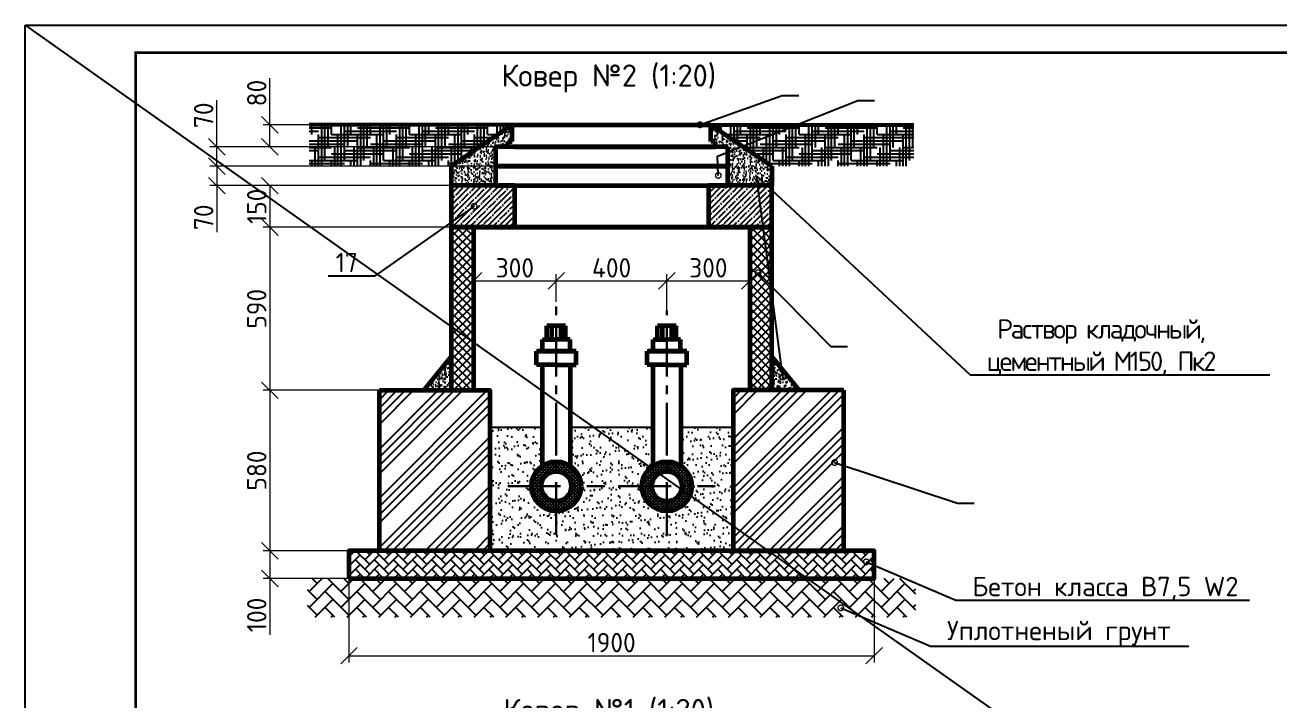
# Model space of a CAD drawing. Header units: metres. Extents: x -18 to 14983, y 1157 to 3877.
# Drawn here: x 8774.1 to 9001, y 3000.4 to 3122.6 of the extents above; entities that cross this region are included whole.
import ezdxf
from ezdxf import colors
from ezdxf.entities.mleader import LeaderData, LeaderLine
from ezdxf.enums import TextEntityAlignment as Align
from ezdxf.math import Vec2, Vec3

# ---------------------------------------------------------------- set-up
doc = ezdxf.new("R2010")
doc.units = ezdxf.units.M
doc.linetypes.add('осевая2', pattern=[28.575, 19.05, -3.175, 3.175, -3.175])
for name, color, linetype, lineweight in [('2 Рамка обычные', 1, 'Continuous', 60), ('3 Оъекты сущ.', 7, 'Continuous', 30), ('Осевая', 2, 'осевая2', 30), ('Размеры на чертеже', 250, 'Continuous', 25)]:
    doc.layers.add(name, color=color, linetype=linetype, lineweight=lineweight)
doc.layers.add('Штриховка', color=7, linetype='Continuous')
doc.styles.add('-ISOCPEUR-', font='isocpeur.ttf')
doc.styles.add('GOST', font='GOST_Common.ttf')
doc.dimstyles.new('М 1 к 20', dxfattribs={"dimtxt": 3.5, "dimasz": 3, "dimexe": 1.25, "dimexo": 0, "dimtad": 1, "dimdec": 0, "dimlfac": 20, "dimzin": 0, "dimdsep": 46, "dimtxsty": 'GOST', "dimblk": 'OBLIQUE', "dimcen": 5, "dimadec": 8, "dimazin": 0, "dimtfac": 1, "dimtdec": 0, "dimtmove": 0, "dimatfit": 3, "dimldrblk": 'NONE', "dimfxl": 1.25, "dimtolj": 1, "dimtzin": 0, "dimlwd": 20, "dimlwe": 20, "dimarcsym": 1})
pattern_1 = [(50, (4291.5024, 1029.8701), (1.4939143, -0.1307005), [0.15621, -1.71831]), (355, (4291.5024, 1029.8701), (-0.28899606, 1.56666613), [0.124968, -1.3746528]), (100.451445, (4291.627, 1029.8592), (1.20491823, 1.43596557), [0.13275807, -1.46034]), (46.1842, (4291.5024, 1030.2867), (2.22284814, -0.3447471), [0.234315, -2.577465]), (96.63556, (4291.6877, 1030.258), (1.9467139, 2.0288942), [0.1991372, -2.190512]), (351.18415, (4291.5024, 1030.2867), (1.9467139, 2.0288942), [0.1874517, -2.0619698]), (21, (4291.7107, 1030.1826), (1.243238, -0.83857463), [0.15621, -1.71831]), (326, (4291.7107, 1030.1826), (0.50677663, 1.5103413), [0.124968, -1.374648]), (71.451445, (4291.8143, 1030.1127), (1.75001464, 0.6717667), [0.13275807, -1.4603375]), (37.5, (4291.50245, 1029.87014), (0.025326547, 0.69335132), [0, -1.3579856, 0, -1.395476, 0, -1.379855]), (7.5, (4291.50245, 1029.8701), (0.54792123, 0.82148071), [0, -0.7956296, 0, -1.3267436, 0, -0.525907]), (327.5, (4291.038, 1029.87014), (1.11184288, -0.0469757), [0, -0.5207, 0, -1.624584, 0, -2.155698]), (317.5, (4290.8297, 1029.8701), (1.21465929, 0.20849723), [0, -0.67691, 0, -1.0788904, 0, -1.530858])]
pattern_2 = [(50, (-65.7053, -68.9953), (1.49391429, -0.1307005), [0.15621, -1.71831]), (355, (-65.7053, -68.9953), (-0.28899606, 1.56666613), [0.124968, -1.3746528]), (100.451445, (-65.5808, -69.0062), (1.20491823, 1.43596557), [0.13275807, -1.46034]), (46.1842, (-65.7053, -68.5788), (2.22284814, -0.3447471), [0.234315, -2.577465]), (96.635558, (-65.52, -68.6075), (1.9467139, 2.0288942), [0.1991372, -2.190512]), (351.18415, (-65.7053, -68.5788), (1.9467139, 2.0288942), [0.18745173, -2.0619698]), (21, (-65.497, -68.6829), (1.24323801, -0.83857463), [0.15621, -1.71831]), (326, (-65.497, -68.6829), (0.50677663, 1.51034132), [0.124968, -1.374648]), (71.451445, (-65.3934, -68.7528), (1.75001464, 0.6717667), [0.13275807, -1.4603375]), (37.5, (-65.7053, -68.99534), (0.025326547, 0.69335132), [0, -1.3579856, 0, -1.395476, 0, -1.379855]), (7.5, (-65.7053, -68.99534), (0.54792123, 0.821480714), [0, -0.7956296, 0, -1.3267436, 0, -0.525907]), (327.5, (-66.1698, -68.99534), (1.11184288, -0.0469757), [0, -0.5207, 0, -1.624584, 0, -2.155698]), (317.5, (-66.3781, -68.9953), (1.21465929, 0.20849723), [0, -0.67691, 0, -1.0788904, 0, -1.530858])]
pattern_3 = [(0, (-65.7053, -68.99534), (2.3495, 0.587375), [9.398, -4.699]), (90, (-65.7053, -68.99534), (-0.587375, -2.3495), [9.398, -4.699])]

# ---------------------------------------------------------------- blocks, each defined once
blk = doc.blocks.new('_Oblique')
at = {"color": 0, "linetype": 'ByBlock', "lineweight": -2}
blk.add_line((-0.5, -0.5), (0.5, 0.5), dxfattribs=at)
blk = doc.blocks.new('*D131')
at = {"color": 0, "lineweight": 20, "transparency": 16777216}
for p, q in [((8851.17, 3093.57), (8817.12, 3093.57)), ((8818.37, 3093.57), (8818.37, 3086.07)), ((8851.17, 3086.07), (8817.12, 3086.07))]:
    blk.add_line(p, q, dxfattribs=at)
at = {"layer": 'Defpoints', "color": 0, "transparency": 16777216}
for p in [(8851.17, 3093.57), (8818.37, 3086.07), (8851.17, 3086.07)]:
    blk.add_point(p, dxfattribs=at)
at = {"color": 0, "lineweight": 20, "transparency": 16777216, "xscale": 3, "yscale": 3, "zscale": 3}
for p, rotation in [((8818.37, 3093.57), 90), ((8818.37, 3086.07), 270)]:
    blk.add_blockref('_Oblique', p, dxfattribs=dict(at, rotation=rotation))
at = {"color": 0, "transparency": 16777216, "insert": (8815.99, 3089.82), "char_height": 3.5, "attachment_point": 5, "rotation": 90, "style": 'GOST'}
blk.add_mtext('\\A1;150', dxfattribs=at)
blk = doc.blocks.new('_None')
blk = doc.blocks.new('*D132')
at = {"color": 0, "lineweight": 20, "transparency": 16777216}
for p, q in [((8851.17, 3086.07), (8817.12, 3086.07)), ((8818.37, 3086.07), (8818.37, 3056.57)), ((8851.17, 3056.57), (8817.12, 3056.57))]:
    blk.add_line(p, q, dxfattribs=at)
at = {"layer": 'Defpoints', "color": 0, "transparency": 16777216}
for p in [(8851.17, 3086.07), (8818.37, 3056.57), (8851.17, 3056.57)]:
    blk.add_point(p, dxfattribs=at)
at = {"color": 0, "lineweight": 20, "transparency": 16777216, "xscale": 3, "yscale": 3, "zscale": 3}
for p, rotation in [((8818.37, 3086.07), 90), ((8818.37, 3056.57), 270)]:
    blk.add_blockref('_Oblique', p, dxfattribs=dict(at, rotation=rotation))
at = {"color": 0, "transparency": 16777216, "insert": (8815.99, 3071.32), "char_height": 3.5, "attachment_point": 5, "rotation": 90, "style": 'GOST'}
blk.add_mtext('\\A1;590', dxfattribs=at)
blk = doc.blocks.new('*D133')
at = {"color": 0, "lineweight": 20, "transparency": 16777216}
for p, q in [((8838.17, 3056.57), (8817.12, 3056.57)), ((8818.37, 3056.57), (8818.37, 3027.57)), ((8838.17, 3027.57), (8817.12, 3027.57))]:
    blk.add_line(p, q, dxfattribs=at)
at = {"layer": 'Defpoints', "color": 0, "transparency": 16777216}
for p in [(8838.17, 3056.57), (8818.37, 3027.57), (8838.17, 3027.57)]:
    blk.add_point(p, dxfattribs=at)
at = {"color": 0, "lineweight": 20, "transparency": 16777216, "xscale": 3, "yscale": 3, "zscale": 3}
for p, rotation in [((8818.37, 3056.57), 90), ((8818.37, 3027.57), 270)]:
    blk.add_blockref('_Oblique', p, dxfattribs=dict(at, rotation=rotation))
at = {"color": 0, "transparency": 16777216, "insert": (8815.99, 3042.07), "char_height": 3.5, "attachment_point": 5, "rotation": 90, "style": 'GOST'}
blk.add_mtext('\\A1;580', dxfattribs=at)
blk = doc.blocks.new('*D134')
at = {"color": 0, "lineweight": 20, "transparency": 16777216}
for p, q in [((8832.67, 3027.57), (8817.12, 3027.57)), ((8818.37, 3027.57), (8818.37, 3022.57)), ((8832.67, 3022.57), (8817.12, 3022.57)), ((8818.37, 3022.57), (8818.37, 3012.37))]:
    blk.add_line(p, q, dxfattribs=at)
at = {"layer": 'Defpoints', "color": 0, "transparency": 16777216}
for p in [(8832.67, 3027.57), (8818.37, 3022.57), (8832.67, 3022.57)]:
    blk.add_point(p, dxfattribs=at)
at = {"color": 0, "lineweight": 20, "transparency": 16777216, "xscale": 3, "yscale": 3, "zscale": 3}
for p, rotation in [((8818.37, 3027.57), 90), ((8818.37, 3022.57), 270)]:
    blk.add_blockref('_Oblique', p, dxfattribs=dict(at, rotation=rotation))
at = {"color": 0, "transparency": 16777216, "insert": (8815.99, 3015.97), "char_height": 3.5, "attachment_point": 5, "rotation": 90, "style": 'GOST'}
blk.add_mtext('\\A1;100', dxfattribs=at)
blk = doc.blocks.new('*D135')
at = {"color": 0, "lineweight": 20, "transparency": 16777216}
for p, q in [((8859.17, 3097.07), (8807.51, 3097.07)), ((8808.76, 3097.07), (8808.76, 3093.57)), ((8859.17, 3093.57), (8807.51, 3093.57)), ((8808.76, 3093.57), (8808.76, 3085.14))]:
    blk.add_line(p, q, dxfattribs=at)
at = {"layer": 'Defpoints', "color": 0, "transparency": 16777216}
for p in [(8859.17, 3097.07), (8808.76, 3093.57), (8859.17, 3093.57)]:
    blk.add_point(p, dxfattribs=at)
at = {"color": 0, "lineweight": 20, "transparency": 16777216, "xscale": 3, "yscale": 3, "zscale": 3}
for p, rotation in [((8808.76, 3097.07), 90), ((8808.76, 3093.57), 270)]:
    blk.add_blockref('_Oblique', p, dxfattribs=dict(at, rotation=rotation))
at = {"color": 0, "transparency": 16777216, "insert": (8806.39, 3087.85), "char_height": 3.5, "attachment_point": 5, "rotation": 90, "style": 'GOST'}
blk.add_mtext('\\A1;70', dxfattribs=at)
blk = doc.blocks.new('*D136')
at = {"color": 0, "lineweight": 20, "transparency": 16777216}
for p, q in [((8808.76, 3100.57), (8808.76, 3109.01)), ((8859.17, 3100.57), (8807.51, 3100.57)), ((8808.76, 3097.07), (8808.76, 3100.57)), ((8859.17, 3097.07), (8807.51, 3097.07))]:
    blk.add_line(p, q, dxfattribs=at)
at = {"layer": 'Defpoints', "color": 0, "transparency": 16777216}
for p in [(8808.76, 3100.57), (8859.17, 3100.57), (8859.17, 3097.07)]:
    blk.add_point(p, dxfattribs=at)
at = {"color": 0, "lineweight": 20, "transparency": 16777216, "xscale": 3, "yscale": 3, "zscale": 3}
for p, rotation in [((8808.76, 3100.57), 90), ((8808.76, 3097.07), 270)]:
    blk.add_blockref('_Oblique', p, dxfattribs=dict(at, rotation=rotation))
at = {"color": 0, "transparency": 16777216, "insert": (8806.39, 3106.29), "char_height": 3.5, "attachment_point": 5, "rotation": 90, "style": 'GOST'}
blk.add_mtext('\\A1;70', dxfattribs=at)
blk = doc.blocks.new('*D137')
at = {"color": 0, "lineweight": 20, "transparency": 16777216}
for p, q in [((8818.37, 3104.57), (8818.37, 3113.02)), ((8862.2, 3104.57), (8817.12, 3104.57)), ((8818.37, 3100.57), (8818.37, 3104.57)), ((8859.17, 3100.57), (8817.12, 3100.57))]:
    blk.add_line(p, q, dxfattribs=at)
at = {"layer": 'Defpoints', "color": 0, "transparency": 16777216}
for p in [(8818.37, 3104.57), (8862.2, 3104.57), (8859.17, 3100.57)]:
    blk.add_point(p, dxfattribs=at)
at = {"color": 0, "lineweight": 20, "transparency": 16777216, "xscale": 3, "yscale": 3, "zscale": 3}
for p, rotation in [((8818.37, 3104.57), 90), ((8818.37, 3100.57), 270)]:
    blk.add_blockref('_Oblique', p, dxfattribs=dict(at, rotation=rotation))
at = {"color": 0, "transparency": 16777216, "insert": (8815.99, 3110.3), "char_height": 3.5, "attachment_point": 5, "rotation": 90, "style": 'GOST'}
blk.add_mtext('\\A1;80', dxfattribs=at)
blk = doc.blocks.new('*D138')
at = {"color": 0, "lineweight": 20, "transparency": 16777216}
for p, q in [((8832.67, 3022.57), (8832.67, 3007.35)), ((8927.67, 3022.57), (8927.67, 3007.35)), ((8832.67, 3008.6), (8927.67, 3008.6))]:
    blk.add_line(p, q, dxfattribs=at)
at = {"layer": 'Defpoints', "color": 0, "transparency": 16777216}
for p in [(8832.67, 3022.57), (8927.67, 3022.57), (8927.67, 3008.6)]:
    blk.add_point(p, dxfattribs=at)
at = {"color": 0, "lineweight": 20, "transparency": 16777216, "xscale": 3, "yscale": 3, "zscale": 3, "rotation": 180}
blk.add_blockref('_Oblique', (8832.67, 3008.6), dxfattribs=at)
at = {"color": 0, "lineweight": 20, "transparency": 16777216, "xscale": 3, "yscale": 3, "zscale": 3}
blk.add_blockref('_Oblique', (8927.67, 3008.6), dxfattribs=at)
at = {"color": 0, "transparency": 16777216, "insert": (8880.17, 3010.97), "char_height": 3.5, "attachment_point": 5, "style": 'GOST'}
blk.add_mtext('\\A1;1900', dxfattribs=at)
blk = doc.blocks.new('*D139')
at = {"color": 0, "lineweight": 20, "transparency": 16777216}
for p, q in [((8855.17, 3056.57), (8855.17, 3077.59)), ((8870.17, 3072.54), (8870.17, 3077.59)), ((8855.17, 3076.34), (8870.17, 3076.34))]:
    blk.add_line(p, q, dxfattribs=at)
at = {"layer": 'Defpoints', "color": 0, "transparency": 16777216}
for p in [(8870.17, 3076.34), (8870.17, 3072.54), (8855.17, 3056.57)]:
    blk.add_point(p, dxfattribs=at)
at = {"color": 0, "lineweight": 20, "transparency": 16777216, "xscale": 3, "yscale": 3, "zscale": 3, "rotation": 180}
blk.add_blockref('_Oblique', (8855.17, 3076.34), dxfattribs=at)
at = {"color": 0, "lineweight": 20, "transparency": 16777216, "xscale": 3, "yscale": 3, "zscale": 3}
blk.add_blockref('_Oblique', (8870.17, 3076.34), dxfattribs=at)
at = {"color": 0, "transparency": 16777216, "insert": (8862.67, 3078.71), "char_height": 3.5, "attachment_point": 5, "style": 'GOST'}
blk.add_mtext('\\A1;300', dxfattribs=at)
blk = doc.blocks.new('*D140')
at = {"color": 0, "lineweight": 20, "transparency": 16777216}
for p, q in [((8870.17, 3072.54), (8870.17, 3077.59)), ((8890.17, 3071.02), (8890.17, 3077.59)), ((8870.17, 3076.34), (8890.17, 3076.34))]:
    blk.add_line(p, q, dxfattribs=at)
at = {"layer": 'Defpoints', "color": 0, "transparency": 16777216}
for p in [(8890.17, 3076.34), (8870.17, 3072.54), (8890.17, 3071.02)]:
    blk.add_point(p, dxfattribs=at)
at = {"color": 0, "lineweight": 20, "transparency": 16777216, "xscale": 3, "yscale": 3, "zscale": 3, "rotation": 180}
blk.add_blockref('_Oblique', (8870.17, 3076.34), dxfattribs=at)
at = {"color": 0, "lineweight": 20, "transparency": 16777216, "xscale": 3, "yscale": 3, "zscale": 3}
blk.add_blockref('_Oblique', (8890.17, 3076.34), dxfattribs=at)
at = {"color": 0, "transparency": 16777216, "insert": (8880.17, 3078.71), "char_height": 3.5, "attachment_point": 5, "style": 'GOST'}
blk.add_mtext('\\A1;400', dxfattribs=at)
blk = doc.blocks.new('*D141')
at = {"color": 0, "lineweight": 20, "transparency": 16777216}
for p, q in [((8890.17, 3071.02), (8890.17, 3077.59)), ((8905.17, 3071.02), (8905.17, 3077.59)), ((8890.17, 3076.34), (8905.17, 3076.34))]:
    blk.add_line(p, q, dxfattribs=at)
at = {"layer": 'Defpoints', "color": 0, "transparency": 16777216}
for p in [(8905.17, 3076.34), (8890.17, 3071.02), (8905.17, 3071.02)]:
    blk.add_point(p, dxfattribs=at)
at = {"color": 0, "lineweight": 20, "transparency": 16777216, "xscale": 3, "yscale": 3, "zscale": 3, "rotation": 180}
blk.add_blockref('_Oblique', (8890.17, 3076.34), dxfattribs=at)
at = {"color": 0, "lineweight": 20, "transparency": 16777216, "xscale": 3, "yscale": 3, "zscale": 3}
blk.add_blockref('_Oblique', (8905.17, 3076.34), dxfattribs=at)
at = {"color": 0, "transparency": 16777216, "insert": (8897.67, 3078.71), "char_height": 3.5, "attachment_point": 5, "style": 'GOST'}
blk.add_mtext('\\A1;300', dxfattribs=at)
blk = doc.blocks.new('*U425')
blk.add_lwpolyline([(0, 0), (420, 0), (420, -297), (0, -297)], close=True)
at = {"const_width": 0.5}
blk.add_lwpolyline([(20, -5), (415, -5), (415, -292), (20, -292)], close=True, dxfattribs=at)
at = {"style": 'GOST'}
blk.add_attdef('РАЗРАБОТАЛ', text='', height=2.5, dxfattribs=at).set_placement((250.5, -264.22), align=Align.MIDDLE_LEFT)
blk.add_attdef('ПРОВЕРИЛ', (250.75, -270.73), '', height=2.5, dxfattribs=at)
at = {"style": 'GOST', "flags": 8}
for tag, p in [('ЛИСТ', (387.6, -271.87)), ('ЛИСТОВ', (405.3, -271.86)), ('ФОРМАТ', (380.97, -294.75))]:
    blk.add_attdef(tag, text='', height=3, dxfattribs=at).set_placement(p, align=Align.MIDDLE_CENTER)
blk.add_attdef('ИМЯ_ЧЕРТЕЖА_001', (321.53, -284.99), '', height=3, dxfattribs=at)
blk = doc.blocks.new('_DotSmall')
at = {"color": 0, "linetype": 'ByBlock', "const_width": 0.5}
blk.add_lwpolyline([(-0.0625, 0, 1), (0.0625, 0, 1)], format="xyb", close=True, dxfattribs=at)

msp = doc.modelspace()

# ---------------------------------------------------------------- hatches: boundary and pattern name
h = msp.add_hatch()
h.set_pattern_fill('HOUND', scale=0.37)
h.set_pattern_definition(pattern_3)
h.paths.add_polyline_path([(8862.1977, 3104.5717), (8825.4836, 3104.5717), (8825.4836, 3097.0717), (8851.1653, 3097.0717)])
h = msp.add_hatch()
h.set_pattern_fill('AR-CONC', scale=0.0082)
h.set_pattern_definition(pattern_2)
h.paths.add_polyline_path([(8859.1653, 3093.5717), (8859.1653, 3097.0717), (8859.1653, 3100.5717), (8861.4153, 3100.5717), (8861.4153, 3101.5717), (8862.1977, 3101.5717), (8862.1977, 3104.5717), (8851.1653, 3097.0717), (8851.1653, 3093.5717)])
h = msp.add_hatch()
h.set_pattern_fill('AR-CONC', scale=0.0082)
h.set_pattern_definition(pattern_2)
h.paths.add_polyline_path([(8901.1653, 3097.0717), (8901.1653, 3100.5717), (8898.9153, 3100.5717), (8898.9153, 3101.5717), (8898.1328, 3101.5717), (8898.1328, 3104.5717), (8909.1653, 3097.0717), (8909.1653, 3093.5717), (8901.1653, 3093.5717)])
h = msp.add_hatch()
h.set_pattern_fill('HOUND', scale=0.37)
h.set_pattern_definition(pattern_3)
h.paths.add_polyline_path([(8898.1328, 3104.5717), (8934.847, 3104.5717), (8934.847, 3097.0717), (8909.1653, 3097.0717)])
h = msp.add_hatch()
h.set_pattern_fill('ANSI35', scale=0.23)
h.set_pattern_definition([(45, (4295.0609, 859.632), (-1.03272945, 1.03272945), []), (45, (4296.0936, 859.632), (-1.03272945, 1.03272945), [1.825625, -0.365125, 0, -0.365125])])
h.paths.add_polyline_path([(8851.1653, 3093.5717), (8851.1653, 3086.0717), (8862.6653, 3086.0717), (8862.6653, 3093.5717)])
h.paths.add_polyline_path([(8897.6653, 3086.0717), (8909.1653, 3086.0717), (8909.1653, 3093.5717), (8897.6653, 3093.5717)])
h = msp.add_hatch()
h.set_pattern_fill('ANSI37', scale=0.33)
h.set_pattern_definition([(45, (4145.7148, 874.1319), (-0.74087113, 0.74087113), []), (135, (4145.7148, 874.1319), (-0.74087113, -0.74087113), [])])
h.paths.add_polyline_path([(8855.1653, 3086.0717), (8851.1653, 3086.0717), (8851.1653, 3056.5717), (8855.1653, 3056.5717)])
h.paths.add_polyline_path([(8909.1653, 3086.0717), (8905.1653, 3086.0717), (8905.1653, 3056.5717), (8909.1653, 3056.5717)])
h = msp.add_hatch()
h.set_pattern_fill('AR-CONC', scale=0.0082)
h.set_pattern_definition(pattern_1)
h.paths.add_polyline_path([(8851.1653, 3062.6707), (8851.1653, 3056.5717), (8846.22, 3056.5717)])
h = msp.add_hatch()
h.set_pattern_fill('AR-CONC', scale=0.0082)
h.set_pattern_definition(pattern_1)
h.paths.add_polyline_path([(8909.1653, 3062.6707), (8909.1653, 3056.5717), (8914.1106, 3056.5717)])
h = msp.add_hatch()
h.set_pattern_fill('ANSI34', scale=0.33)
h.set_pattern_definition([(45, (-358.4535, 63.753), (-4.4452268, 4.4452268), []), (45, (-356.972, 63.753), (-4.4452268, 4.4452268), []), (45, (-355.49, 63.753), (-4.4452268, 4.4452268), []), (45, (-354.008, 63.753), (-4.4452268, 4.4452268), [])])
h.paths.add_polyline_path([(8922.1653, 3056.5717), (8902.1653, 3056.5717), (8902.1653, 3027.5717), (8922.1653, 3027.5717)])
h.paths.add_polyline_path([(8858.1653, 3056.5717), (8838.1653, 3056.5717), (8838.1653, 3027.5717), (8858.1653, 3027.5717)])
h = msp.add_hatch()
h.set_pattern_fill('ANSI37', scale=0.13)
h.set_pattern_definition([(45, (-358.45353, 63.7528), (-0.291858324, 0.291858324), []), (135, (-358.45353, 63.7528), (-0.291858324, -0.291858324), [])])
h.paths.add_polyline_path([(8865.6653, 3039.2217, 1), (8874.6653, 3039.2217, 1)])
h.paths.add_polyline_path([(8872.8653, 3039.2217, -1), (8867.4653, 3039.2217, -1)], flags=16)
h.paths.add_polyline_path([(8885.6653, 3039.2217, 1), (8894.6653, 3039.2217, 1)])
h.paths.add_polyline_path([(8892.8653, 3039.2217, -1), (8887.4653, 3039.2217, -1)], flags=16)
h = msp.add_hatch()
h.set_pattern_fill('AR-HBONE', scale=0.012)
h.set_pattern_definition([(45, (4145.7148, 874.132), (0, 1.72420918), [3.6576, -1.2192]), (135, (4146.5769, 874.994), (2e-16, 1.72420918), [3.6576, -1.2192])])
h.paths.add_polyline_path([(8832.6653, 3027.5717), (8832.6653, 3022.5717), (8927.6653, 3022.5717), (8927.6653, 3027.5717)])
h = msp.add_hatch()
h.set_pattern_fill('AR-HBONE', scale=0.02)
h.set_pattern_definition([(45, (-65.7053, -68.9953), (0, 2.87368196), [6.096, -2.032]), (135, (-64.2685, -67.5585), (3e-16, 2.87368196), [6.096, -2.032])])
h.paths.add_polyline_path([(8935.1653, 3022.5717), (8825.1653, 3022.5717), (8825.1653, 3015.5717), (8935.1653, 3015.5717)])
at = {"layer": 'Штриховка', "ltscale": 0.5}
h = msp.add_hatch(dxfattribs=at)
h.set_pattern_fill('AR-SAND', color=256, scale=0.05)
h.set_pattern_definition([(37.5, (-65.7053, -68.9953), (-0.08000156, 2.4470662), [0, -1.9304, 0, -2.159, 0, -2.06375]), (7.5, (-65.7053, -68.9953), (2.2476164, 3.5841255), [0, -1.0414, 0, -1.7399, 0, -0.66675]), (327.5, (-67.2674, -68.9953), (3.95496185, 0.0071859), [0, -0.635, 0, -2.286, 0, -2.9845]), (317.5, (-67.2674, -68.9953), (3.8177823, 1.1146466), [0, -0.3175, 0, -1.4986, 0, -1.7145])])
h.paths.add_polyline_path([(8858.1653, 3027.5717), (8902.1653, 3027.5717), (8902.1653, 3049.8907), (8892.6959, 3049.8907), (8892.6959, 3042.9427, -0.24830904), (8894.6653, 3039.2217, -1), (8885.6653, 3039.2217, -0.24830904), (8887.6346, 3042.9427), (8887.6346, 3049.8907), (8872.6959, 3049.8907), (8872.6959, 3042.9427, -0.24830904), (8874.6653, 3039.2217, -1), (8865.6653, 3039.2217, -0.24830904), (8867.6346, 3042.9427), (8867.6346, 3049.8907), (8858.1653, 3049.8907)])

# ---------------------------------------------------------------- linework, layer by layer
for p, q in [((8774.0912, 3122.5891), (9194.0912, 2825.5891)), ((8862.6653, 3086.0717), (8851.1653, 3086.0717)), ((8909.1653, 3086.0717), (8897.6653, 3086.0717)), ((8858.1653, 3049.8907), (8867.6346, 3049.8907)), ((8872.6959, 3049.8907), (8887.6346, 3049.8907)), ((8892.6959, 3049.8907), (8902.1653, 3049.8907))]:
    msp.add_line(p, q)
at = {"lineweight": 53}
for p, q in [((8862.1977, 3104.5717), (8825.4836, 3104.5717)), ((8898.1328, 3104.5717), (8934.847, 3104.5717))]:
    msp.add_line(p, q, dxfattribs=at)
at = {"layer": '2 Рамка обычные', "color": 7}
for p, q in [((8862.1977, 3104.5717), (8851.1653, 3097.0717)), ((8862.1977, 3101.5717), (8862.1977, 3104.5717)), ((8862.1977, 3104.5717), (8898.1328, 3104.5717)), ((8898.1328, 3101.5717), (8898.1328, 3104.5717)), ((8898.1328, 3104.5717), (8909.1653, 3097.0717)), ((8861.4153, 3100.5717), (8861.4153, 3101.5717)), ((8861.4153, 3101.5717), (8862.1977, 3101.5717)), ((8862.6653, 3100.5717), (8861.4153, 3100.5717)), ((8862.6653, 3100.5717), (8897.6653, 3100.5717)), ((8897.6653, 3100.5717), (8898.9153, 3100.5717)), ((8898.9153, 3101.5717), (8898.1328, 3101.5717)), ((8898.9153, 3100.5717), (8898.9153, 3101.5717)), ((8851.1653, 3097.0717), (8851.1653, 3093.5717)), ((8909.1653, 3097.0717), (8909.1653, 3093.5717)), ((8862.6653, 3086.0717), (8862.6653, 3093.5717)), ((8862.6653, 3093.5717), (8897.6653, 3093.5717)), ((8897.6653, 3093.5717), (8897.6653, 3086.0717)), ((8851.1653, 3086.0717), (8851.1653, 3056.5717)), ((8909.1653, 3086.0717), (8851.1653, 3086.0717)), ((8855.1653, 3086.0717), (8855.1653, 3056.5717)), ((8862.6653, 3086.0717), (8897.6653, 3086.0717)), ((8905.1653, 3086.0717), (8905.1653, 3056.5717)), ((8909.1653, 3056.5717), (8909.1653, 3086.0717)), ((8868.4788, 3065.7623), (8868.4788, 3068.2217)), ((8870.1653, 3068.2217), (8868.4788, 3068.2217)), ((8869.322, 3068.2217), (8869.322, 3065.7623)), ((8871.8517, 3068.2217), (8870.1653, 3068.2217)), ((8871.0085, 3068.2217), (8871.0085, 3065.7623)), ((8871.8517, 3065.7623), (8871.8517, 3068.2217)), ((8888.4788, 3065.7623), (8888.4788, 3068.2217)), ((8890.1653, 3068.2217), (8888.4788, 3068.2217)), ((8889.322, 3068.2217), (8889.322, 3065.7623)), ((8891.8517, 3068.2217), (8890.1653, 3068.2217)), ((8891.0085, 3068.2217), (8891.0085, 3065.7623)), ((8891.8517, 3065.7623), (8891.8517, 3068.2217)), ((8867.6763, 3063.6543), (8867.6763, 3065.7623)), ((8867.6763, 3065.7623), (8870.1653, 3065.7623)), ((8872.6543, 3065.7623), (8870.1653, 3065.7623)), ((8870.1653, 3065.7623), (8870.1653, 3065.7623)), ((8872.6543, 3063.6543), (8872.6543, 3065.7623)), ((8887.6763, 3063.6543), (8887.6763, 3065.7623)), ((8887.6763, 3065.7623), (8890.1653, 3065.7623)), ((8892.6543, 3065.7623), (8890.1653, 3065.7623)), ((8890.1653, 3065.7623), (8890.1653, 3065.7623)), ((8892.6543, 3063.6543), (8892.6543, 3065.7623)), ((8851.1653, 3062.6707), (8846.22, 3056.5717)), ((8866.5806, 3062.6002), (8866.5806, 3063.6543)), ((8866.5806, 3063.6543), (8870.1653, 3063.6543)), ((8866.5806, 3061.1948), (8866.5806, 3062.6002)), ((8870.1653, 3063.6543), (8866.7924, 3063.6543)), ((8873.75, 3063.6543), (8870.1653, 3063.6543)), ((8870.1653, 3063.6543), (8873.5382, 3063.6543)), ((8873.75, 3062.6002), (8873.75, 3063.6543)), ((8873.75, 3061.1948), (8873.75, 3062.6002)), ((8886.5806, 3062.6002), (8886.5806, 3063.6543)), ((8886.5806, 3063.6543), (8890.1653, 3063.6543)), ((8886.5806, 3061.1948), (8886.5806, 3062.6002)), ((8890.1653, 3063.6543), (8886.7924, 3063.6543)), ((8893.75, 3063.6543), (8890.1653, 3063.6543)), ((8890.1653, 3063.6543), (8893.5382, 3063.6543)), ((8893.75, 3062.6002), (8893.75, 3063.6543)), ((8893.75, 3061.1948), (8893.75, 3062.6002)), ((8909.1653, 3062.6707), (8914.1106, 3056.5717)), ((8870.1653, 3061.1948), (8866.5806, 3061.1948)), ((8867.6346, 3061.1948), (8866.5806, 3061.1948)), ((8867.6346, 3061.1948), (8867.6346, 3042.9427)), ((8870.1653, 3061.1948), (8873.75, 3061.1948)), ((8872.6959, 3061.1948), (8873.75, 3061.1948)), ((8872.6959, 3061.1948), (8872.6959, 3042.9427)), ((8890.1653, 3061.1948), (8886.5806, 3061.1948)), ((8887.6346, 3061.1948), (8886.5806, 3061.1948)), ((8887.6346, 3061.1948), (8887.6346, 3042.9427)), ((8890.1653, 3061.1948), (8893.75, 3061.1948)), ((8892.6959, 3061.1948), (8893.75, 3061.1948)), ((8892.6959, 3061.1948), (8892.6959, 3042.9427))]:
    msp.add_line(p, q, dxfattribs=at)
for points in [[(8901.1653, 3100.5717), (8859.1653, 3100.5717), (8859.1653, 3097.0717), (8901.1653, 3097.0717)], [(8901.1653, 3097.0717), (8859.1653, 3097.0717), (8859.1653, 3093.5717), (8901.1653, 3093.5717)], [(8838.1653, 3056.5717), (8858.1653, 3056.5717), (8858.1653, 3027.5717), (8838.1653, 3027.5717)], [(8922.1653, 3056.5717), (8902.1653, 3056.5717), (8902.1653, 3027.5717), (8922.1653, 3027.5717)], [(8832.6653, 3022.5717), (8927.6653, 3022.5717), (8927.6653, 3027.5717), (8832.6653, 3027.5717)]]:
    msp.add_lwpolyline(points, close=True, dxfattribs=at)
for points in [[(8862.6653, 3093.5717), (8851.1653, 3093.5717), (8851.1653, 3086.0717), (8862.6653, 3086.0717)], [(8897.6653, 3086.0717), (8909.1653, 3086.0717), (8909.1653, 3093.5717), (8897.6653, 3093.5717)]]:
    msp.add_lwpolyline(points, dxfattribs=at)
for centre, radius in [((8870.1653, 3039.2217), 4.5), ((8890.1653, 3039.2217), 4.5), ((8870.1653, 3039.2217), 2.7), ((8890.1653, 3039.2217), 2.7)]:
    msp.add_circle(centre, radius, dxfattribs=at)
at = {"layer": 'Осевая', "color": 3, "ltscale": 0.5}
for p, q in [((8870.1653, 3030.4717), (8870.1653, 3072.5367)), ((8890.1653, 3030.4717), (8890.1653, 3071.0179)), ((8861.4153, 3039.2217), (8878.9153, 3039.2217)), ((8881.4153, 3039.2217), (8898.9153, 3039.2217))]:
    msp.add_line(p, q, dxfattribs=at)

# ---------------------------------------------------------------- block references
msp.add_blockref('*U425', (8774.0912, 3122.5891))

# ---------------------------------------------------------------- texts
at = {"layer": '3 Оъекты сущ.', "style": '-ISOCPEUR-'}
for s, p in [('Ковер №2 (1:20)', (8879.649, 3113.4793)), ('Ковер №1 (1:20)', (8879.649, 2998.786))]:
    msp.add_text(s, height=4, dxfattribs=at).set_placement(p, align=Align.MIDDLE_CENTER)

# ---------------------------------------------------------------- dimensions: what is measured, and where the dimension line sits
for base, p1, p2, picture, middle in [((8818.3682, 3104.5717), (8859.1653, 3100.5717), (8862.1977, 3104.5717), '*D137', (8815.9932, 3110.2967)), ((8808.764, 3100.5717), (8859.1653, 3097.0717), (8859.1653, 3100.5717), '*D136', (8806.389, 3106.2888)), ((8808.764, 3093.5717), (8859.1653, 3097.0717), (8859.1653, 3093.5717), '*D135', (8806.389, 3087.8547)), ((8818.3682, 3086.0717), (8851.1653, 3093.5717), (8851.1653, 3086.0717), '*D131', (8815.9932, 3089.8217)), ((8818.3682, 3056.5717), (8851.1653, 3086.0717), (8851.1653, 3056.5717), '*D132', (8815.9932, 3071.3217)), ((8818.3682, 3027.5717), (8838.1653, 3056.5717), (8838.1653, 3027.5717), '*D133', (8815.9932, 3042.0717)), ((8818.3682, 3022.5717), (8832.6653, 3027.5717), (8832.6653, 3022.5717), '*D134', (8815.9932, 3015.9717))]:
    dim = msp.add_linear_dim(base=base, p1=p1, p2=p2, angle=90, dimstyle='М 1 к 20')
    dim.commit()
    dim.dimension.update_dxf_attribs({"geometry": picture, "text_midpoint": middle})
for base, p1, p2, picture, middle in [((8870.1653, 3076.3372), (8855.1653, 3056.5717), (8870.1653, 3072.5367), '*D139', (8862.6653, 3078.7122)), ((8890.1653, 3076.3372), (8870.1653, 3072.5367), (8890.1653, 3071.0179), '*D140', (8880.1653, 3078.7122)), ((8905.1653, 3076.3372), (8890.1653, 3071.0179), (8905.1653, 3071.0179), '*D141', (8897.6653, 3078.7122)), ((8927.6653, 3008.5991), (8832.6653, 3022.5717), (8927.6653, 3022.5717), '*D138', (8880.1653, 3010.9741))]:
    dim = msp.add_linear_dim(base=base, p1=p1, p2=p2, dimstyle='М 1 к 20')
    dim.commit()
    dim.dimension.update_dxf_attribs({"geometry": picture, "text_midpoint": middle})

# ---------------------------------------------------------------- leaders
at = {"layer": 'Размеры на чертеже'}
ml = msp.add_multileader_mtext('Standard', dxfattribs=at)
ml.set_content('', color=256, style='GOST')
ml.set_leader_properties()
ml.set_arrow_properties(name='DOTSMALL')
ml.build(insert=Vec2(0, 0))
ml.multileader.update_dxf_attribs({"text_left_attachment_type": 5, "text_right_attachment_type": 5, "dogleg_length": 1, "arrow_head_size": 2})
ctx = ml.context
ctx.base_point, ctx.char_height, ctx.arrow_head_size, ctx.plane_origin = Vec3(8912.044, 3109.8763), 3.5, 2, Vec3(8961.7954, 3149.1006)
ctx.left_attachment, ctx.right_attachment = 5, 5
notes = []
notes.append((ctx, [(0, (1, 1, 0), (8911.044, 3109.8763), (1, 0), 1, [(0, [(8896.1495, 3104.5717)], 0, [])])]))
ctx.mtext.insert, ctx.mtext.flow_direction = Vec3(8914.044, 3114.0763), 5
ml = msp.add_multileader_mtext('Standard', dxfattribs=at)
ml.set_content('', color=256, style='GOST')
ml.set_leader_properties()
ml.set_arrow_properties(name='DOTSMALL')
ml.build(insert=Vec2(0, 0))
ml.multileader.update_dxf_attribs({"text_left_attachment_type": 5, "text_right_attachment_type": 5, "dogleg_length": 1, "arrow_head_size": 2})
ctx = ml.context
ctx.base_point, ctx.char_height, ctx.arrow_head_size, ctx.plane_origin = Vec3(8925.6905, 3108.9336), 3.5, 2, Vec3(8965.1174, 3139.9401)
ctx.left_attachment, ctx.right_attachment = 5, 5
notes.append((ctx, [(0, (1, 1, 0), (8924.6905, 3108.9336), (1, 0), 1, [(1, [(8899.4715, 3095.4112), (8899.3001, 3098.903)], 0, [])])]))
ctx.mtext.insert, ctx.mtext.flow_direction = Vec3(8927.6905, 3113.1336), 5
ml = msp.add_multileader_mtext('Standard', dxfattribs=at)
ml.set_content('{\\fISOCPEUR|b0|i0|c204|p34;\\T0.85;\\C0; Раствор кладочный, \\Pцементный М150, Пк2}', color=256, style='GOST')
ml.set_leader_properties()
ml.set_arrow_properties(name='DOTSMALL')
ml.build(insert=Vec2(0, 0))
ml.multileader.update_dxf_attribs({"text_left_attachment_type": 5, "text_right_attachment_type": 5, "dogleg_length": 1, "arrow_head_size": 2})
ctx = ml.context
ctx.base_point, ctx.char_height, ctx.arrow_head_size, ctx.plane_origin = Vec3(8946.0085, 3059.3789), 3.5, 2, Vec3(8976.7891, 3103.5015)
ctx.left_attachment, ctx.right_attachment = 5, 5
notes.append((ctx, [(0, (1, 1, 0), (8945.0085, 3059.3789), (1, 0), 1, [(1, [(8911.1432, 3058.9727), (8906.3523, 3095.3475)], 0, [])])]))
ctx.mtext.insert, ctx.mtext.flow_direction = Vec3(8948.0085, 3069.4123), 5
ml = msp.add_multileader_mtext('Standard', dxfattribs=at)
ml.set_content('17', color=256, style='GOST')
ml.set_leader_properties()
ml.set_arrow_properties(name='DOTSMALL')
ml.build(insert=Vec2(0, 0))
ml.multileader.update_dxf_attribs({"text_left_attachment_type": 5, "text_right_attachment_type": 5, "dogleg_length": 1, "arrow_head_size": 2})
ctx = ml.context
ctx.base_point, ctx.char_height, ctx.arrow_head_size, ctx.plane_origin = Vec3(8828.7545, 3077.2182), 3.5, 2, Vec3(8971.2496, 3132.5221)
ctx.left_attachment, ctx.right_attachment, ctx.text_align_type = 5, 5, 2
notes.append((ctx, [(1, (1, 1, 0), (8837.2731, 3077.2182), (-1, 0), 1, [(0, [(8855.3098, 3089.8351)], 0, [])])]))
ctx.mtext.insert, ctx.mtext.alignment, ctx.mtext.flow_direction = Vec3(8834.2731, 3081.4182), 3, 5
ml = msp.add_multileader_mtext('Standard', dxfattribs=at)
ml.set_content('', color=256, style='GOST')
ml.set_leader_properties()
ml.set_arrow_properties(name='DOTSMALL')
ml.build(insert=Vec2(0, 0))
ml.multileader.update_dxf_attribs({"text_left_attachment_type": 5, "text_right_attachment_type": 5, "dogleg_length": 1, "arrow_head_size": 2})
ctx = ml.context
ctx.base_point, ctx.char_height, ctx.arrow_head_size, ctx.plane_origin = Vec3(8920.845, 3064.5191), 3.5, 2, Vec3(8973.9239, 3118.0118)
ctx.left_attachment, ctx.right_attachment = 5, 5
notes.append((ctx, [(0, (1, 1, 0), (8919.845, 3064.5191), (1, 0), 1, [(0, [(8906.6653, 3077.8372)], 0, [])])]))
ctx.mtext.insert, ctx.mtext.flow_direction = Vec3(8922.845, 3068.7191), 5
ml = msp.add_multileader_mtext('Standard', dxfattribs=at)
ml.set_content('', color=256, style='GOST')
ml.set_leader_properties()
ml.set_arrow_properties(name='DOTSMALL')
ml.build(insert=Vec2(0, 0))
ml.multileader.update_dxf_attribs({"text_left_attachment_type": 5, "text_right_attachment_type": 5, "dogleg_length": 1, "arrow_head_size": 2})
ctx = ml.context
ctx.base_point, ctx.char_height, ctx.arrow_head_size, ctx.plane_origin = Vec3(8943.7543, 3036.1683), 3.5, 2, Vec3(8986.1489, 3088.0366)
ctx.left_attachment, ctx.right_attachment = 5, 5
notes.append((ctx, [(0, (1, 1, 0), (8942.7543, 3036.1683), (1, 0), 1, [(0, [(8920.5031, 3043.5078)], 0, [])])]))
ctx.mtext.insert, ctx.mtext.flow_direction = Vec3(8945.7543, 3040.3683), 5
ml = msp.add_multileader_mtext('Standard', dxfattribs=at)
ml.set_content('{\\fISOCPEUR|b0|i0|c204|p34;\\C0;Бетон класса В7,5 W2}', color=256, style='GOST')
ml.set_leader_properties()
ml.set_arrow_properties(name='DOTSMALL')
ml.build(insert=Vec2(0, 0))
ml.multileader.update_dxf_attribs({"text_left_attachment_type": 5, "text_right_attachment_type": 5, "dogleg_length": 1, "arrow_head_size": 2})
ctx = ml.context
ctx.base_point, ctx.char_height, ctx.arrow_head_size, ctx.plane_origin = Vec3(8943.426, 3018.6571), 3.5, 2, Vec3(8991.8795, 3070.0897)
ctx.left_attachment, ctx.right_attachment = 5, 5
notes.append((ctx, [(0, (1, 1, 0), (8942.426, 3018.6571), (1, 0), 1, [(0, [(8926.2336, 3025.5608)], 0, [])])]))
ctx.mtext.insert, ctx.mtext.flow_direction = Vec3(8945.426, 3022.8571), 5
ml = msp.add_multileader_mtext('Standard', dxfattribs=at)
ml.set_content('{\\fISOCPEUR|b0|i0|c204|p34;\\C0;Уплотненый грунт}', color=256, style='GOST')
ml.set_leader_properties()
ml.set_arrow_properties(name='DOTSMALL')
ml.build(insert=Vec2(0, 0))
ml.multileader.update_dxf_attribs({"text_left_attachment_type": 5, "text_right_attachment_type": 5, "dogleg_length": 1, "arrow_head_size": 2})
ctx = ml.context
ctx.base_point, ctx.char_height, ctx.arrow_head_size, ctx.plane_origin = Vec3(8938.8224, 3010.349), 3.5, 2, Vec3(8987.2758, 3061.7816)
ctx.left_attachment, ctx.right_attachment = 5, 5
notes.append((ctx, [(0, (1, 1, 0), (8937.8224, 3010.349), (1, 0), 1, [(0, [(8921.63, 3017.2528)], 0, [])])]))
ctx.mtext.insert, ctx.mtext.flow_direction = Vec3(8940.8224, 3014.899), 5
for ctx, leaders in notes:
    for number, flags, end, landing, length, lines in leaders:
        leader = LeaderData()
        leader.index, (leader.has_last_leader_line, leader.has_dogleg_vector, leader.attachment_direction) = number, flags
        leader.last_leader_point, leader.dogleg_vector, leader.dogleg_length = Vec3(end), Vec3(landing), length
        for number, points, colour, breaks in lines:
            line = LeaderLine()
            line.index, line.vertices, line.color, line.breaks = number, Vec3.list(points), colors.encode_raw_color(colour), breaks
            leader.lines.append(line)
        ctx.leaders.append(leader)

doc.saveas('drawing.dxf')
